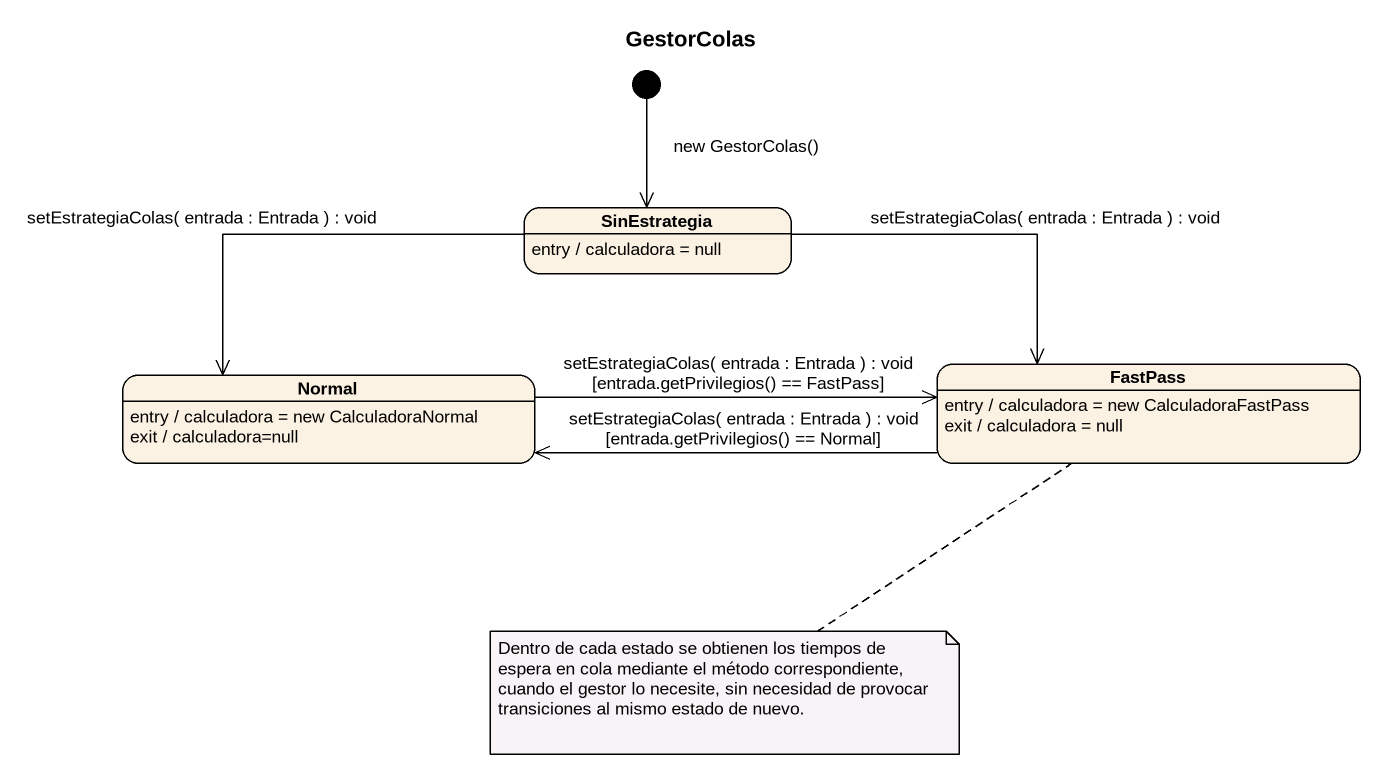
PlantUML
@startuml
title GestorColas
hide empty description
state SinEstrategia
SinEstrategia : entry / calculadora = null
state Normal
Normal : entry / calculadora = new CalculadoraNormal
Normal : exit / calculadora=null
state FastPass
FastPass : entry / calculadora = new CalculadoraFastPass
FastPass : exit / calculadora = null
[*] --> SinEstrategia : new GestorColas()
SinEstrategia -left-> Normal : setEstrategiaColas( entrada : Entrada ) : void
SinEstrategia -right-> FastPass : setEstrategiaColas( entrada : Entrada ) : void
Normal -right-> FastPass : setEstrategiaColas( entrada : Entrada ) : void [entrada.getPrivilegios() == FastPass]
FastPass -left-> Normal : setEstrategiaColas( entrada : Entrada ) : void [entrada.getPrivilegios() == Normal]
note bottom of FastPass : Dentro de cada estado se obtienen los tiempos de espera en cola mediante el método correspondiente, cuando el gestor lo necesite, sin necesidad de provocar transiciones al mismo estado de nuevo.
@enduml
